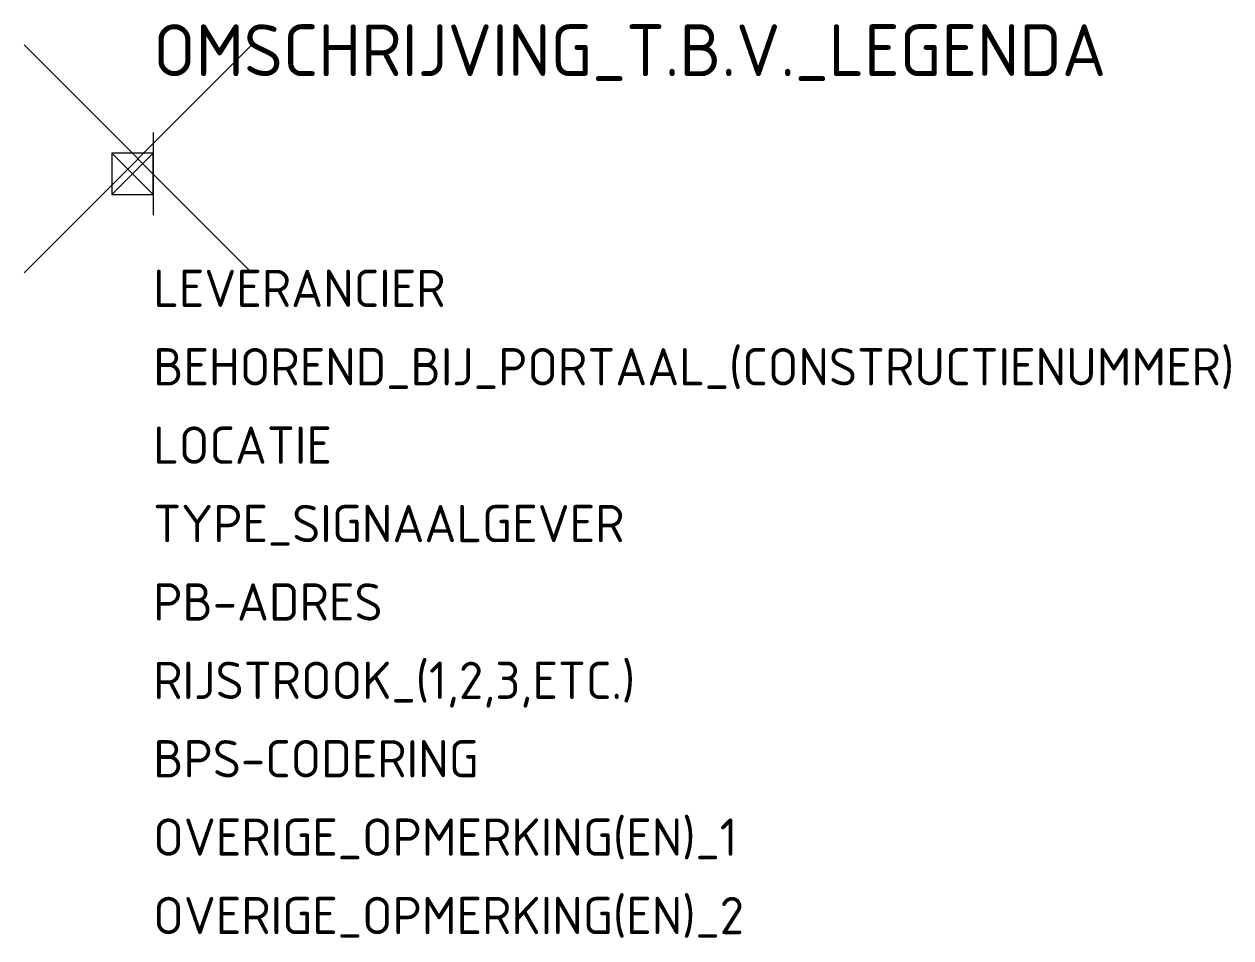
# Model space of a CAD drawing. Extents: x -6.2 to 52.1, y -38.9 to 5.2.
import ezdxf

# ---------------------------------------------------------------- set-up
doc = ezdxf.new("R2010")
doc.units = 0
doc.styles.add('NLCS-ISO', font='NLCS-ISO.ttf')

msp = doc.modelspace()

# ---------------------------------------------------------------- linework, layer by layer
msp.add_line((0, 0), (0, -4))
for points in [[(4.764, 4.218), (-6.236, -6.782)], [(-6.236, 4.218), (4.764, -6.782)]]:
    msp.add_lwpolyline(points)
at = {"flags": 128}
msp.add_lwpolyline([(0, -3), (0, -1), (-2, -1), (-2, -3)], close=True, dxfattribs=at)
for points in [[(-2, -3), (0, -1)], [(0, -3), (-2, -1)]]:
    msp.add_lwpolyline(points, dxfattribs=at)

# ---------------------------------------------------------------- texts
at = {"style": 'NLCS-ISO'}
msp.add_attdef('OMSCHRIJVING_T.B.V._LEGENDA', (0, 2.715), 'RS1', height=2.5, dxfattribs=at)
at = {"style": 'NLCS-ISO', "flags": 1}
for tag, p, s in [('LEVERANCIER', (0, -8.431), ''), ('BEHOREND_BIJ_PORTAAL_(CONSTRUCTIENUMMER)', (0, -12.215), ''), ('LOCATIE', (0, -16), ''), ('TYPE_SIGNAALGEVER', (0, -19.784), 'MSI-RS 3.2'), ('PB-ADRES', (0, -23.569), ''), ('RIJSTROOK_(1,2,3,ETC.)', (0, -27.353), ''), ('BPS-CODERING', (0, -31.138), ''), ('OVERIGE_OPMERKING(EN)_1', (0, -34.922), ''), ('OVERIGE_OPMERKING(EN)_2', (0, -38.707), '')]:
    msp.add_attdef(tag, p, s, height=1.8, dxfattribs=at)

doc.saveas('drawing.dxf')
